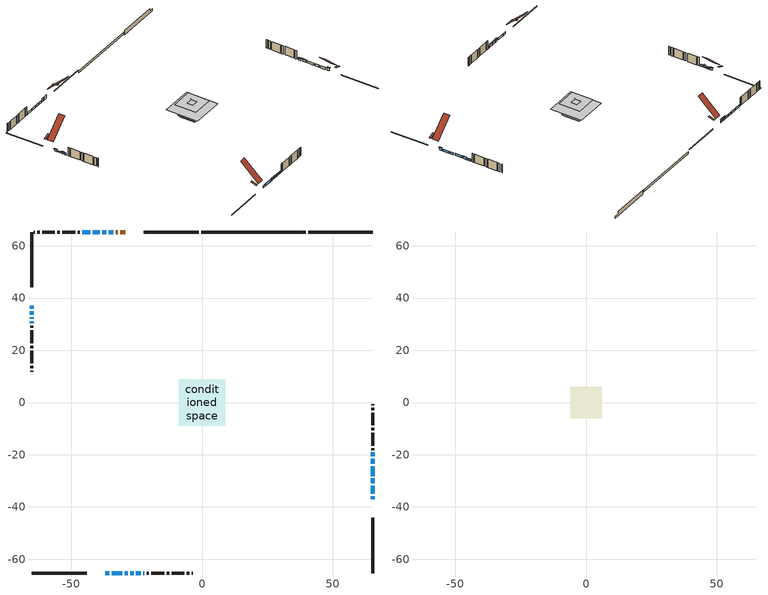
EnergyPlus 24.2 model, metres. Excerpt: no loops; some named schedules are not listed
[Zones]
conditioned space
 floor outside (Floor1 construction): -0.85,-0.85 -0.85,0.85 0.85,0.85 0.85,-0.85 z0.82
 floor adiabatic (Floor4 construction): -5.08,-5.08 -5.08,5.08 5.08,5.08 5.08,-5.08 z0.82
 floor adiabatic (AdiabaticFloorConstruction): -8.97,-8.97 -8.97,8.97 8.97,8.97 8.97,-8.97 z3.26
 floor foundation (Slab1 construction): -4.38,-4.38 -4.38,4.38 4.38,4.38 4.38,-4.38 z-1.62
 floor foundation (Slab2 construction): -5.08,-5.08 -5.08,5.08 5.08,5.08 5.08,-5.08 z-0.83
 wall outside (RimJoist1 construction): -1.2,65.28 -22.33,65.28 / -65.28,-65.28 -44.15,-65.28 / -65.28,65.28 -65.28,44.15 / 65.28,-65.28 65.28,-44.15 z0.82:1.12
 wall outside (AdiabaticWallConstruction 1): -29.45,65.28 -31.27,65.28 / -32.2,65.28 -33.01,65.28 z0.82:2.85
 wall outside (AdiabaticWallConstruction): 65.28,-37.03 65.28,-35.81 z0.82:2.34; -37.03,-65.28 -35.5,-65.28 / -34.58,-65.28 -30.51,-65.28 / -65.28,37.03 -65.28,35.81 / 65.28,-34.88 65.28,-31.83 / 65.28,-30.9 65.28,-29.07 / -33.94,65.28 -35.77,65.28 / -29.58,-65.28 -28.36,-65.28 / -27.43,-65.28 -26.21,-65.28 / -25.29,-65.28 -23.45,-65.28 / -65.28,32.73 -65.28,32.12 / -22.53,-65.28 -22.07,-65.28 / -65.28,31.2 -65.28,30.28 / 65.28,-28.15 65.28,-24.34 / 65.28,-23.41 65.28,-21.58 / -36.7,65.28 -38.22,65.28 / -39.15,65.28 -41.9,65.28 / -42.82,65.28 -45.87,65.28 z0.82:2.04; -65.28,34.88 -65.28,33.66 z0.82:1.43; 65.28,-20.65 65.28,-19.12 z0.82:1.74
 wall outside (Wall1 construction): -46.8,65.28 -47.55,65.28 / -21.14,-65.28 -20.39,-65.28 / -65.28,29.35 -65.28,28.6 / 65.28,-18.2 65.28,-17.45 z0.82:5.7
 wall outside (Wall2 construction): -48.48,65.28 -53.5,65.28 / -19.46,-65.28 -14.45,-65.28 / -65.28,27.67 -65.28,22.66 / 65.28,-16.52 65.28,-11.5 z0.82:5.7
 wall outside (Wall3 construction): -54.43,65.28 -55.36,65.28 / -13.52,-65.28 -12.59,-65.28 / -65.28,21.73 -65.28,20.8 / 65.28,-10.57 65.28,-9.64 z0.82:5.7
 wall outside (Wall4 construction): -56.29,65.28 -61.16,65.28 / -11.66,-65.28 -6.79,-65.28 / -65.28,19.87 -65.28,15 / 65.28,-8.71 65.28,-3.84 z0.82:5.7
 wall outside (Wall5 construction): -62.09,65.28 -63.02,65.28 / -5.86,-65.28 -4.93,-65.28 / -65.28,14.07 -65.28,13.14 / 65.28,-2.91 65.28,-1.98 z0.82:5.7
 wall outside (Wall6 construction): -63.95,65.28 -64.35,65.28 / -4,-65.28 -3.59,-65.28 / -65.28,12.21 -65.28,11.8 / 65.28,-1.05 65.28,-0.65 z0.82:5.7
 wall foundation (FoundationWall1 construction): 40.59,65.28,-1.62 40.59,65.28,0.82 62.81,65.28,0.82 62.81,65.28,-0.52 65.28,65.28,-0.52 65.28,65.28,-1.62
 wall foundation (FoundationWall2 construction): 39.66,65.28 -0.27,65.28 z-0.83:0.36
 window (WindowConstruction): 65.28,-37.03 65.28,-35.81 z0.82:2.34
 window (WindowConstruction 7): -37.03,-65.28 -35.51,-65.28 z0.82:2.04
 window (WindowConstruction 8): -34.58,-65.28 -30.51,-65.28 z0.82:2.04
 window (WindowConstruction 9): -65.28,37.03 -65.28,35.81 z0.82:2.04
 window (WindowConstruction 10): 65.28,-34.88 65.28,-31.83 z0.82:2.04
 window (WindowConstruction 11): 65.28,-30.9 65.28,-29.08 z0.82:2.04
 window (WindowConstruction 12): -33.94,65.28 -35.77,65.28 z0.82:2.04
 window (WindowConstruction 13): -29.58,-65.28 -28.36,-65.28 z0.82:2.04
 window (WindowConstruction 14): -27.43,-65.28 -26.21,-65.28 z0.82:2.04
 window (WindowConstruction 15): -25.28,-65.28 -23.46,-65.28 z0.82:2.04
 window (WindowConstruction 16): -65.28,34.88 -65.28,33.66 z0.82:1.43
 window (WindowConstruction 17): -65.28,32.73 -65.28,32.12 z0.82:2.04
 window (WindowConstruction 18): -22.53,-65.28 -22.07,-65.28 z0.82:2.04
 window (WindowConstruction 19): -65.28,31.19 -65.28,30.28 z0.82:2.04
 window (WindowConstruction 1): 65.28,-28.15 65.28,-24.34 z0.82:2.04
 window (WindowConstruction 2): 65.28,-23.41 65.28,-21.58 z0.82:2.04
 window (WindowConstruction 3): 65.28,-20.65 65.28,-19.13 z0.82:1.73
 window (WindowConstruction 4): -36.7,65.28 -38.22,65.28 z0.82:2.04
 window (WindowConstruction 5): -39.15,65.28 -41.89,65.28 z0.82:2.04
 window (WindowConstruction 6): -42.82,65.28 -45.87,65.28 z0.82:2.04
 door (Door): -29.45,65.28 -31.27,65.28 z0.82:2.85
 door (Door 1): -32.2,65.28 -33.01,65.28 z0.82:2.85
 ceiling adiabatic (AdiabaticFloorConstruction): 8.97,-8.97 8.97,8.97 -8.97,8.97 -8.97,-8.97 z3.26
 roof outside (Roof2 construction): -2.27,2.27 -2.27,-2.27 2.27,-2.27 2.27,2.27 z5.7
attic - vented
 floor to conditioned space (Floor2 construction Reversed): -1.65,-1.65 -1.65,1.65 1.65,1.65 1.65,-1.65 z5.7
 floor to conditioned space (Floor3 construction Reversed): -5.99,-5.99 -5.99,5.99 5.99,5.99 5.99,-5.99 z5.7
 roof outside (Roof1 construction): -24.1,65.28,5.7 -24.1,62.07,6.77 -23.26,62.07,6.77 -23.26,65.28,5.7; -42.37,-65.28,5.7 -42.37,-62.07,6.77 -43.22,-62.07,6.77 -43.22,-65.28,5.7; -65.28,42.37,5.7 -62.07,42.37,6.77 -62.07,43.22,6.77 -65.28,43.22,5.7; 65.28,-42.37,5.7 62.07,-42.37,6.77 62.07,-43.22,6.77 65.28,-43.22,5.7
 roof outside (Roof3 construction): -28.52,65.28,5.7 -28.52,55,15.12 -25.03,55,15.12 -25.03,65.28,5.7; -37.96,-65.28,5.7 -37.96,-55,15.12 -41.44,-55,15.12 -41.44,-65.28,5.7; -65.28,37.96,5.7 -55,37.96,15.12 -55,41.44,15.12 -65.28,41.44,5.7; 65.28,-37.96,5.7 55,-37.96,15.12 55,-41.44,15.12 65.28,-41.44,5.7
shading: 65.28,-35.61 65.28,-37.23 65.81,-37.23 65.81,-35.61 z2.55; -65.28,35.61 -65.28,37.23 -65.81,37.23 -65.81,35.61 z2.24; -28.16,-65.28 -29.78,-65.28 -29.78,-65.81 -28.16,-65.81 z2.24; -26.01,-65.28 -27.63,-65.28 -27.63,-65.81 -26.01,-65.81 z2.24; -23.25,-65.28 -25.49,-65.28 -25.49,-65.81 -23.25,-65.81 z2.24; -65.28,33.46 -65.28,35.08 -65.81,35.08 -65.81,33.46 z1.63; -65.28,31.92 -65.28,32.93 -65.81,32.93 -65.81,31.92 z2.24; 65.28,-21.38 65.28,-23.61 65.51,-23.61 65.51,-21.38 z2.24; 65.28,-18.92 65.28,-20.85 65.81,-20.85 65.81,-18.92 z1.94
[Building]
Building 1: Terrain=Suburbs
[Site:Location]
Vancouver Intl AP_BC: Latitude {deg}=49.19; Longitude {deg}=-123.18; Time Zone {hr}=-8; Elevation {m}=4; Keep Site Location Information=Yes
[Site:GroundTemperature:Shallow]
8.06451, 6.96315, 6.87495, 7.3976, 9.49575, 11.5841, 13.3946, 14.5416, 14.639, 13.7062, 11.9418, 9.91751
[Site:WaterMainsTemperature]
Calculation Method=Schedule; Temperature Schedule=mains temperature schedule
[Material] Roughness=Rough; Thermal Absorptance=0.9
Name | Thickness {m} | Conductivity {W/m-K} | Density {kg/m3} | Specific Heat {J/kg-K} | Solar Absorptance | Visible Absorptance
asphalt or fiberglass shingles | 0.00635 | 0.162714 | 1121.4 | 1465.45 | 0.4 | 0.4
ceiling stud and cavity | 0.1397 | 0.0801386 | 65.682 | 1177.47 | 0.7 | 0.7
ceiling stud and cavity 1 | 0.1397 | 0.0797359 | 65.682 | 1177.47 | 0.7 | 0.7
concrete 4.0 in. | 0.1016 | 1.803125 | 2242.8 | 837.4 | 0.7 | 0.7
concrete 8.0 in. | 0.2032 | 1.803125 | 2242.8 | 837.4 | 0.7 | 0.7
door material | 0.04445 | 0.188738 | 512.64 | 1214.23 | 0.7 | 0.7
exterior vertical ins | 0.04793 | 0.029427 | 32.04 | 1214.23 | 0.7 | 0.7
floor covering | 0.0127 | 0.0433444 | 54.468 | 1339.84 | 0.6 | 0.6
floor covering 1 | 0.0127 | 9.015625 | 54.468 | 1339.84 | 0.6 | 0.6
floor rigid ins; roof rigid ins | 0.103632 | 0.029427 | 32.04 | 1214.23 | 0.7 | 0.7
floor rigid ins 1; wall rigid ins 1 | 0.512978 | 0.029427 | 32.04 | 1214.23 | 0.7 | 0.7
floor stud and cavity | 0.1397 | 0.176228 | 92.3553 | 1139.71 | 0.7 | 0.7
floor stud and cavity 1 | 0.0889 | 0.621767 | 50.32683 | 1063.81 | 0.7 | 0.7
floor stud and cavity 2 | 0.1397 | 1.75129 | 37.0049 | 1207.88 | 0.7 | 0.7
furniture material conditioned space 1 | 0.1524 | 0.115458 | 640.8 | 1214.23 | 0.6 | 0.6
gypsum board | 0.0127 | 0.160291 | 801 | 837.4 | 0.6 | 0.6
gypsum board 1 | 0.0127 | 0.160291 | 801 | 837.4 | 0.7 | 0.7
osb sheathing 0.5 in. | 0.0127 | 0.115458 | 512.64 | 1214.23 | 0.7 | 0.7
osb sheathing 0.75 in. | 0.01905 | 0.115458 | 512.64 | 1214.23 | 0.7 | 0.7
osb sheathing 2.0 in. | 0.0508 | 0.115458 | 512.64 | 1214.23 | 0.7 | 0.7
rim joist stud and cavity | 0.0508 | 0.03064 | 125.044 | 1163.47 | 0.6 | 0.6
roof stud and cavity | 0.2032 | 1.12107 | 78.34581 | 1123.46 | 0.7 | 0.7
wall rigid ins | 0.051816 | 0.029427 | 32.04 | 1214.23 | 0.7 | 0.7
wall stud and cavity | 0.1397 | 0.486764 | 139.0536 | 1170.24 | 0.7 | 0.7
wall stud and cavity 1 | 0.1397 | 0.299398 | 139.0536 | 1170.24 | 0.7 | 0.7
wall stud and cavity 2 | 0.1397 | 0.183232 | 139.0536 | 1170.24 | 0.7 | 0.7
wall stud and cavity 3 | 0.1397 | 0.226039 | 139.0536 | 1170.24 | 0.7 | 0.7
wall stud and cavity 4 | 0.1397 | 0.232668 | 139.0536 | 1170.24 | 0.7 | 0.7
wall stud and cavity 5 | 0.1397 | 0.150531 | 139.0536 | 1170.24 | 0.7 | 0.7
wall stud and cavity 6 | 0.0889 | 0.380278 | 52.3479 | 1209.89 | 0.7 | 0.7
wall stud and cavity 7 | 0.0889 | 0.391764 | 83.0341 | 1211.67 | 0.7 | 0.7
wood siding | 0.0254 | 0.102417 | 544.68 | 1172.36 | 0.4 | 0.4
wood siding 1; wood siding 2; wood siding 3 | 0.0254 | 0.102417 | 544.68 | 1172.36 | 0.7 | 0.7
[WindowMaterial:SimpleGlazingSystem]
Name | U-Factor {W/m2-K} | Solar Heat Gain Coefficient
WindowMaterial | 6.680167 | 0.76
WindowMaterial 1 | 3.296079 | 0.7
WindowMaterial 10 | 3.308 | 0.62
WindowMaterial 11 | 3.30687 | 0.61
WindowMaterial 2 | 3.298918 | 0.68
WindowMaterial 3 | 3.30232 | 0.66
WindowMaterial 4 | 3.30005 | 0.68
WindowMaterial 5 | 3.30232 | 0.67
WindowMaterial 6 | 3.308 | 0.63
WindowMaterial 7 | 3.29381 | 0.71
WindowMaterial 8 | 3.30119 | 0.67
WindowMaterial 9 | 3.29835 | 0.69
[Construction]
AdiabaticFloorConstruction: floor stud and cavity 2, floor rigid ins 1, osb sheathing 0.75 in., floor covering
AdiabaticWallConstruction: wood siding 2, wall rigid ins 1, wall stud and cavity 6, gypsum board
AdiabaticWallConstruction 1: wood siding 3, wall rigid ins 1, wall stud and cavity 6, gypsum board
Door; Door 1: door material
Floor1 construction: floor stud and cavity, floor rigid ins, osb sheathing 0.75 in., floor covering
Floor2 construction Reversed: gypsum board, ceiling stud and cavity
Floor3 construction Reversed: gypsum board, ceiling stud and cavity 1
Floor4 construction: floor stud and cavity 1, floor covering 1
FoundationWall1 construction: concrete 8.0 in.
FoundationWall2 construction: concrete 8.0 in., gypsum board 1
furniture construction conditioned space 1: furniture material conditioned space 1
PartitionWallConstruction: gypsum board, wall stud and cavity 7, gypsum board
RimJoist1 construction: wood siding 1, osb sheathing 2.0 in., rim joist stud and cavity
Roof1 construction; Roof3 construction: asphalt or fiberglass shingles
Roof2 construction: asphalt or fiberglass shingles, roof rigid ins, osb sheathing 0.75 in., roof stud and cavity, gypsum board
Slab1 construction; Slab2 construction: concrete 4.0 in.
Wall1 construction: wood siding, wall rigid ins, osb sheathing 0.5 in., wall stud and cavity, gypsum board
Wall2 construction: wood siding, wall rigid ins, osb sheathing 0.5 in., wall stud and cavity 1, gypsum board
Wall3 construction: wood siding, wall rigid ins, osb sheathing 0.5 in., wall stud and cavity 2, gypsum board
Wall4 construction: wood siding, wall rigid ins, osb sheathing 0.5 in., wall stud and cavity 3, gypsum board
Wall5 construction: wood siding, wall rigid ins, osb sheathing 0.5 in., wall stud and cavity 4, gypsum board
Wall6 construction: wood siding, osb sheathing 0.5 in., wall stud and cavity 5, gypsum board
WindowConstruction: WindowMaterial
WindowConstruction 1; WindowConstruction 6: WindowMaterial 1
WindowConstruction 10: WindowMaterial 9
WindowConstruction 11; WindowConstruction 12; WindowConstruction 15; WindowConstruction 2: WindowMaterial 2
WindowConstruction 13; WindowConstruction 16; WindowConstruction 17: WindowMaterial 10
WindowConstruction 14; WindowConstruction 9: WindowMaterial 8
WindowConstruction 18; WindowConstruction 19: WindowMaterial 11
WindowConstruction 3: WindowMaterial 3
WindowConstruction 4: WindowMaterial 4
WindowConstruction 5: WindowMaterial 5
WindowConstruction 7: WindowMaterial 6
WindowConstruction 8: WindowMaterial 7
[Zone] Multiplier=1; Part of Total Floor Area=Yes
Name | Volume {m3}
attic - vented | 169.174
conditioned space | 1192.3
[Space]
Name | Zone | Volume {m3}
attic - vented 1 | attic - vented | 169.174
conditioned space 1 | conditioned space | 1192.3
[ZoneInfiltration:EffectiveLeakageArea]
infil attic - vented 1: Zone or Space=attic - vented 1; Schedule=Always On Discrete; Effective Air Leakage Area {cm2}=6381.52; Stack Coefficient=0.000655259; Wind Coefficient=1.72952e-05
[ZoneMixing]
whole house fan mix: Zone or Space=attic - vented; Schedule=Always On Continuous; Design Flow Rate Calculation Method=Flow/Zone; Design Flow Rate {m3/s}=0; Source Zone or Space=conditioned space
[SurfaceProperty:ExposedFoundationPerimeter] Exposed Perimeter Calculation Method=TotalExposedPerimeter
Name | Total Exposed Perimeter {m}
Slab1 | 24.689
Slab2 | 39.929
[InternalMass] Zone or ZoneList=conditioned space; Space or SpaceList=conditioned space 1
Name | Construction | Surface Area {m2}
furniture mass conditioned space 1 | furniture construction conditioned space 1 | 242.988
partition wall mass | PartitionWallConstruction | 504.25
[Lights]
interior lighting: Zone or ZoneList or Space or SpaceList=conditioned space 1; Schedule=interior lighting schedule; Design Level Calculation Method=LightingLevel; Lighting Level {W}=343.2; Return Air Fraction=0; Fraction Radiant=0.6; Fraction Visible=0.2; Fraction Replaceable=1
[People]
occupants: Zone or ZoneList or Space or SpaceList=conditioned space 1; Number of People Schedule=occupants schedule; Number of People Calculation Method=People; Number of People=3; Fraction Radiant=0.314171; Sensible Heat Fraction=0.56303; Activity Level Schedule=occupants activity schedule; Carbon Dioxide Generation Rate {m3/s-W}=0; Enable ASHRAE 55 Comfort Warnings=No; Mean Radiant Temperature Calculation Type=EnclosureAveraged
[ElectricEquipment] Zone or ZoneList or Space or SpaceList=conditioned space 1; Design Level Calculation Method=EquipmentLevel
Name | Schedule | Design Level {W} | Fraction Latent | Fraction Radiant | Fraction Lost
clothes dryer | clothes dryer schedule | 140.772 | 0.015 | 0.081 | 0.85
clothes washer | clothes washer schedule | 32.1985 | 0.03 | 0.162 | 0.7
cooking range | cooking range schedule | 215.147 | 0.08 | 0.432 | 0.2
dishwasher | dishwasher schedule | 66.8632 | 0.3 | 0.18 | 0.4
fridge | fridge schedule | 72.9452 | 0 | 0.6 | 0
mech vent bath fan 0 | mech vent bath fan 0 schedule | 50.2 | 0 | 0 | 1
mech vent bath fan 1 | mech vent bath fan 1 schedule | 50.2 | 0 | 0 | 1
mech vent house fan | mech vent house fan schedule | 0 | 0 | 0 | 1
mech vent house fan cfis | mech vent house fan cfis schedule | 0 | 0 | 0 | 0
mech vent range fan 0 | mech vent range fan 0 schedule | 57 | 0 | 0 | 1
misc plug loads | misc plug loads schedule | 494.7 | 0.045 | 0.513 | 0.1
whole house fan | Always On Discrete | 0 | 0 | 0 | 1
[OtherEquipment] Zone or ZoneList or Space or SpaceList=conditioned space 1; Design Level Calculation Method=EquipmentLevel
Name | Fuel Type | Schedule | Design Level {W} | Fraction Latent | Fraction Radiant | Fraction Lost
clothes dryer 1 | Electricity | clothes dryer schedule | 0 | 0.015 | 0.081 | 0.85
cooking range 1 | Electricity | cooking range schedule | 0 | 0.08 | 0.432 | 0.2
general water use latent | None | general water use schedule | 62.594 | 1 | 0 | 0
general water use sensible | None | general water use schedule | -61.6891 | 0 | 0.6 | 0
mech vent house fan latent load | None | Always On Discrete | 0 | 1 | 0 | 0
mech vent house fan sensible load | None | Always On Discrete | 0 | 0 | 0 | 0
water heater energy adjustment1 | NaturalGas | Always On Discrete | 0.01 | 0 | 0 | 1
[ZoneInfiltration:DesignFlowRate] Zone or ZoneList or Space or SpaceList=conditioned space 1; Schedule=Always On Discrete; Design Flow Rate Calculation Method=Flow/Zone; Design Flow Rate {m3/s}=0
infil flow; natural vent flow; whole house fan flow
[Foundation:Kiva] Initial Indoor Air Temperature {C}=18; Wall Depth Below Slab {m}=0.2032
Name | Wall Height Above Grade {m} | Custom Block Material Name 1 | Custom Block Depth 1 {m} | Custom Block X Position 1 {m} | Custom Block Z Position 1 {m}
Foundation Kiva 1 | 0.819973
Foundation Kiva 2 | 0.359999 | exterior vertical ins | 1.19 | 0.2159 | 0
[Foundation:Kiva:Settings]
Soil Conductivity {W/m-K}=0.849921; Soil Density {kg/m3}=1842.3; Soil Specific Heat {J/kg-K}=418.7; Ground Solar Absorptivity=0.9; Ground Thermal Absorptivity=0.9; Ground Surface Roughness {m}=0.03; Far-Field Width {m}=40; Deep-Ground Boundary Condition=ZeroFlux; Deep-Ground Depth {m}=40; Minimum Cell Dimension {m}=0.2; Maximum Cell Growth Coefficient=3; Simulation Timestep=Timestep
[Exterior:Lights]
exterior lighting: Schedule=exterior lighting schedule; Design Level {W}=75.6
[Schedule:Constant]
Name | Hourly Value
Always On Continuous; mech vent house fan schedule; mech vent house fan cfis schedule; Always On Discrete | 1
occupants activity schedule | 117.228
fridge schedule | 0
[Schedule:Week:Daily]
interior lighting schedule Week Rule - Jan1-Jan27: interior lighting schedule day, interior lighting schedule day, interior lighting schedule day, interior lighting schedule day, interior lighting schedule day, interior lighting schedule day, interior lighting schedule day, interior lighting schedule default day, interior lighting schedule default day, interior lighting schedule default day, interior lighting schedule default day, interior lighting schedule default day
interior lighting schedule Week Rule - Jan28-Feb3: interior lighting schedule day, interior lighting schedule day, interior lighting schedule day, interior lighting schedule day, interior lighting schedule day 1, interior lighting schedule day 1, interior lighting schedule day 1, interior lighting schedule default day, interior lighting schedule default day, interior lighting schedule default day, interior lighting schedule default day, interior lighting schedule default day
interior lighting schedule Week Rule - Feb4-Feb24: interior lighting schedule day 1, interior lighting schedule day 1, interior lighting schedule day 1, interior lighting schedule day 1, interior lighting schedule day 1, interior lighting schedule day 1, interior lighting schedule day 1, interior lighting schedule default day, interior lighting schedule default day, interior lighting schedule default day, interior lighting schedule default day, interior lighting schedule default day
interior lighting schedule Week Rule - Feb25-Mar3: interior lighting schedule day 1, interior lighting schedule day 1, interior lighting schedule day 1, interior lighting schedule day 1, interior lighting schedule day 2, interior lighting schedule day 2, interior lighting schedule day 2, interior lighting schedule default day, interior lighting schedule default day, interior lighting schedule default day, interior lighting schedule default day, interior lighting schedule default day
interior lighting schedule Week Rule - Mar4-Mar31: interior lighting schedule day 2, interior lighting schedule day 2, interior lighting schedule day 2, interior lighting schedule day 2, interior lighting schedule day 2, interior lighting schedule day 2, interior lighting schedule day 2, interior lighting schedule default day, interior lighting schedule default day, interior lighting schedule default day, interior lighting schedule default day, interior lighting schedule default day
interior lighting schedule Week Rule - Apr1-Apr28: interior lighting schedule day 3, interior lighting schedule day 3, interior lighting schedule day 3, interior lighting schedule day 3, interior lighting schedule day 3, interior lighting schedule day 3, interior lighting schedule day 3, interior lighting schedule default day, interior lighting schedule default day, interior lighting schedule default day, interior lighting schedule default day, interior lighting schedule default day
interior lighting schedule Week Rule - Apr29-May5: interior lighting schedule day 3, interior lighting schedule day 3, interior lighting schedule day 4, interior lighting schedule day 4, interior lighting schedule day 4, interior lighting schedule day 4, interior lighting schedule day 4, interior lighting schedule default day, interior lighting schedule default day, interior lighting schedule default day, interior lighting schedule default day, interior lighting schedule default day
interior lighting schedule Week Rule - May6-May26: interior lighting schedule day 4, interior lighting schedule day 4, interior lighting schedule day 4, interior lighting schedule day 4, interior lighting schedule day 4, interior lighting schedule day 4, interior lighting schedule day 4, interior lighting schedule default day, interior lighting schedule default day, interior lighting schedule default day, interior lighting schedule default day, interior lighting schedule default day
interior lighting schedule Week Rule - May27-Jun2: interior lighting schedule day 4, interior lighting schedule day 4, interior lighting schedule day 4, interior lighting schedule day 4, interior lighting schedule day 4, interior lighting schedule day 5, interior lighting schedule day 5, interior lighting schedule default day, interior lighting schedule default day, interior lighting schedule default day, interior lighting schedule default day, interior lighting schedule default day
interior lighting schedule Week Rule - Jun3-Jun30: interior lighting schedule day 5, interior lighting schedule day 5, interior lighting schedule day 5, interior lighting schedule day 5, interior lighting schedule day 5, interior lighting schedule day 5, interior lighting schedule day 5, interior lighting schedule default day, interior lighting schedule default day, interior lighting schedule default day, interior lighting schedule default day, interior lighting schedule default day
interior lighting schedule Week Rule - Jul1-Jul28: interior lighting schedule day 6, interior lighting schedule day 6, interior lighting schedule day 6, interior lighting schedule day 6, interior lighting schedule day 6, interior lighting schedule day 6, interior lighting schedule day 6, interior lighting schedule default day, interior lighting schedule default day, interior lighting schedule default day, interior lighting schedule default day, interior lighting schedule default day
interior lighting schedule Week Rule - Jul29-Aug4: interior lighting schedule day 6, interior lighting schedule day 6, interior lighting schedule day 6, interior lighting schedule day 7, interior lighting schedule day 7, interior lighting schedule day 7, interior lighting schedule day 7, interior lighting schedule default day, interior lighting schedule default day, interior lighting schedule default day, interior lighting schedule default day, interior lighting schedule default day
interior lighting schedule Week Rule - Aug5-Aug25: interior lighting schedule day 7, interior lighting schedule day 7, interior lighting schedule day 7, interior lighting schedule day 7, interior lighting schedule day 7, interior lighting schedule day 7, interior lighting schedule day 7, interior lighting schedule default day, interior lighting schedule default day, interior lighting schedule default day, interior lighting schedule default day, interior lighting schedule default day
interior lighting schedule Week Rule - Aug26-Sep1: interior lighting schedule day 7, interior lighting schedule day 7, interior lighting schedule day 7, interior lighting schedule day 7, interior lighting schedule day 7, interior lighting schedule day 7, interior lighting schedule day 8, interior lighting schedule default day, interior lighting schedule default day, interior lighting schedule default day, interior lighting schedule default day, interior lighting schedule default day
interior lighting schedule Week Rule - Sep2-Sep29: interior lighting schedule day 8, interior lighting schedule day 8, interior lighting schedule day 8, interior lighting schedule day 8, interior lighting schedule day 8, interior lighting schedule day 8, interior lighting schedule day 8, interior lighting schedule default day, interior lighting schedule default day, interior lighting schedule default day, interior lighting schedule default day, interior lighting schedule default day
interior lighting schedule Week Rule - Sep30-Oct6: interior lighting schedule day 8, interior lighting schedule day 9, interior lighting schedule day 9, interior lighting schedule day 9, interior lighting schedule day 9, interior lighting schedule day 9, interior lighting schedule day 9, interior lighting schedule default day, interior lighting schedule default day, interior lighting schedule default day, interior lighting schedule default day, interior lighting schedule default day
interior lighting schedule Week Rule - Oct7-Oct27: interior lighting schedule day 9, interior lighting schedule day 9, interior lighting schedule day 9, interior lighting schedule day 9, interior lighting schedule day 9, interior lighting schedule day 9, interior lighting schedule day 9, interior lighting schedule default day, interior lighting schedule default day, interior lighting schedule default day, interior lighting schedule default day, interior lighting schedule default day
interior lighting schedule Week Rule - Oct28-Nov3: interior lighting schedule day 9, interior lighting schedule day 9, interior lighting schedule day 9, interior lighting schedule day 9, interior lighting schedule day 10, interior lighting schedule day 10, interior lighting schedule day 10, interior lighting schedule default day, interior lighting schedule default day, interior lighting schedule default day, interior lighting schedule default day, interior lighting schedule default day
interior lighting schedule Week Rule - Nov4-Nov24: interior lighting schedule day 10, interior lighting schedule day 10, interior lighting schedule day 10, interior lighting schedule day 10, interior lighting schedule day 10, interior lighting schedule day 10, interior lighting schedule day 10, interior lighting schedule default day, interior lighting schedule default day, interior lighting schedule default day, interior lighting schedule default day, interior lighting schedule default day
interior lighting schedule Week Rule - Nov25-Dec1: interior lighting schedule day 10, interior lighting schedule day 10, interior lighting schedule day 10, interior lighting schedule day 10, interior lighting schedule day 10, interior lighting schedule day 10, interior lighting schedule day 11, interior lighting schedule default day, interior lighting schedule default day, interior lighting schedule default day, interior lighting schedule default day, interior lighting schedule default day
interior lighting schedule Week Rule - Dec2-Dec31: interior lighting schedule day 11, interior lighting schedule day 11, interior lighting schedule day 11, interior lighting schedule day 11, interior lighting schedule day 11, interior lighting schedule day 11, interior lighting schedule day 11, interior lighting schedule default day, interior lighting schedule default day, interior lighting schedule default day, interior lighting schedule default day, interior lighting schedule default day
occupants schedule Week Rule - Jan1-Dec31: occupants schedule day, occupants schedule day, occupants schedule day, occupants schedule day, occupants schedule day, occupants schedule day, occupants schedule day, occupants schedule default day, occupants schedule default day, occupants schedule default day, occupants schedule default day, occupants schedule default day
clothes dryer schedule Week Rule - Jan1-Dec31: clothes dryer schedule day, clothes dryer schedule day, clothes dryer schedule day, clothes dryer schedule day, clothes dryer schedule day, clothes dryer schedule day, clothes dryer schedule day, clothes dryer schedule default day, clothes dryer schedule default day, clothes dryer schedule default day, clothes dryer schedule default day, clothes dryer schedule default day
clothes washer schedule Week Rule - Jan1-Dec31: clothes washer schedule day, clothes washer schedule day, clothes washer schedule day, clothes washer schedule day, clothes washer schedule day, clothes washer schedule day, clothes washer schedule day, clothes washer schedule default day, clothes washer schedule default day, clothes washer schedule default day, clothes washer schedule default day, clothes washer schedule default day
cooking range schedule Week Rule - Jan1-Dec31: cooking range schedule day, cooking range schedule day, cooking range schedule day, cooking range schedule day, cooking range schedule day, cooking range schedule day, cooking range schedule day, cooking range schedule default day, cooking range schedule default day, cooking range schedule default day, cooking range schedule default day, cooking range schedule default day
dishwasher schedule Week Rule - Jan1-Dec31: dishwasher schedule day, dishwasher schedule day, dishwasher schedule day, dishwasher schedule day, dishwasher schedule day, dishwasher schedule day, dishwasher schedule day, dishwasher schedule default day, dishwasher schedule default day, dishwasher schedule default day, dishwasher schedule default day, dishwasher schedule default day
mech vent bath fan 0 schedule Week Rule - Jan1-Dec31: mech vent bath fan 0 schedule day, mech vent bath fan 0 schedule day, mech vent bath fan 0 schedule day, mech vent bath fan 0 schedule day, mech vent bath fan 0 schedule day, mech vent bath fan 0 schedule day, mech vent bath fan 0 schedule day, mech vent bath fan 0 schedule default day, mech vent bath fan 0 schedule default day, mech vent bath fan 0 schedule default day, mech vent bath fan 0 schedule default day, mech vent bath fan 0 schedule default day
mech vent bath fan 1 schedule Week Rule - Jan1-Dec31: mech vent bath fan 1 schedule day, mech vent bath fan 1 schedule day, mech vent bath fan 1 schedule day, mech vent bath fan 1 schedule day, mech vent bath fan 1 schedule day, mech vent bath fan 1 schedule day, mech vent bath fan 1 schedule day, mech vent bath fan 1 schedule default day, mech vent bath fan 1 schedule default day, mech vent bath fan 1 schedule default day, mech vent bath fan 1 schedule default day, mech vent bath fan 1 schedule default day
mech vent range fan 0 schedule Week Rule - Jan1-Dec31: mech vent range fan 0 schedule day, mech vent range fan 0 schedule day, mech vent range fan 0 schedule day, mech vent range fan 0 schedule day, mech vent range fan 0 schedule day, mech vent range fan 0 schedule day, mech vent range fan 0 schedule day, mech vent range fan 0 schedule default day, mech vent range fan 0 schedule default day, mech vent range fan 0 schedule default day, mech vent range fan 0 schedule default day, mech vent range fan 0 schedule default day
misc plug loads schedule Week Rule - Jan1-Dec31: misc plug loads schedule day, misc plug loads schedule day, misc plug loads schedule day, misc plug loads schedule day, misc plug loads schedule day, misc plug loads schedule day, misc plug loads schedule day, misc plug loads schedule default day, misc plug loads schedule default day, misc plug loads schedule default day, misc plug loads schedule default day, misc plug loads schedule default day
general water use schedule Week Rule - Jan1-Dec31: general water use schedule day, general water use schedule day, general water use schedule day, general water use schedule day, general water use schedule day, general water use schedule day, general water use schedule day, general water use schedule default day, general water use schedule default day, general water use schedule default day, general water use schedule default day, general water use schedule default day
exterior lighting schedule Week Rule - Jan1-Jan27: exterior lighting schedule day, exterior lighting schedule day, exterior lighting schedule day, exterior lighting schedule day, exterior lighting schedule day, exterior lighting schedule day, exterior lighting schedule day, exterior lighting schedule default day, exterior lighting schedule default day, exterior lighting schedule default day, exterior lighting schedule default day, exterior lighting schedule default day
exterior lighting schedule Week Rule - Jan28-Feb3: exterior lighting schedule day, exterior lighting schedule day, exterior lighting schedule day, exterior lighting schedule day, exterior lighting schedule day 1, exterior lighting schedule day 1, exterior lighting schedule day 1, exterior lighting schedule default day, exterior lighting schedule default day, exterior lighting schedule default day, exterior lighting schedule default day, exterior lighting schedule default day
exterior lighting schedule Week Rule - Feb4-Feb24: exterior lighting schedule day 1, exterior lighting schedule day 1, exterior lighting schedule day 1, exterior lighting schedule day 1, exterior lighting schedule day 1, exterior lighting schedule day 1, exterior lighting schedule day 1, exterior lighting schedule default day, exterior lighting schedule default day, exterior lighting schedule default day, exterior lighting schedule default day, exterior lighting schedule default day
exterior lighting schedule Week Rule - Feb25-Mar3: exterior lighting schedule day 1, exterior lighting schedule day 1, exterior lighting schedule day 1, exterior lighting schedule day 1, exterior lighting schedule day 2, exterior lighting schedule day 2, exterior lighting schedule day 2, exterior lighting schedule default day, exterior lighting schedule default day, exterior lighting schedule default day, exterior lighting schedule default day, exterior lighting schedule default day
[Schedule:Year]
interior lighting schedule: interior lighting schedule Week Rule - Jan1-Jan27, 1, 1, 1, 27, interior lighting schedule Week Rule - Jan28-Feb3, 1, 28, 2, 3, interior lighting schedule Week Rule - Feb4-Feb24, 2, 4, 2, 24, interior lighting schedule Week Rule - Feb25-Mar3, 2, 25, 3, 3, interior lighting schedule Week Rule - Mar4-Mar31, 3, 4, 3, 31, interior lighting schedule Week Rule - Apr1-Apr28, 4, 1, 4, 28, interior lighting schedule Week Rule - Apr29-May5, 4, 29, 5, 5, interior lighting schedule Week Rule - May6-May26, 5, 6, 5, 26, interior lighting schedule Week Rule - May27-Jun2, 5, 27, 6, 2, interior lighting schedule Week Rule - Jun3-Jun30, 6, 3, 6, 30, interior lighting schedule Week Rule - Jul1-Jul28, 7, 1, 7, 28, interior lighting schedule Week Rule - Jul29-Aug4, 7, 29, 8, 4, interior lighting schedule Week Rule - Aug5-Aug25, 8, 5, 8, 25, interior lighting schedule Week Rule - Aug26-Sep1, 8, 26, 9, 1, interior lighting schedule Week Rule - Sep2-Sep29, 9, 2, 9, 29, interior lighting schedule Week Rule - Sep30-Oct6, 9, 30, 10, 6, interior lighting schedule Week Rule - Oct7-Oct27, 10, 7, 10, 27, interior lighting schedule Week Rule - Oct28-Nov3, 10, 28, 11, 3, interior lighting schedule Week Rule - Nov4-Nov24, 11, 4, 11, 24, interior lighting schedule Week Rule - Nov25-Dec1, 11, 25, 12, 1, interior lighting schedule Week Rule - Dec2-Dec31, 12, 2, 12, 31
occupants schedule: occupants schedule Week Rule - Jan1-Dec31, 1, 1, 12, 31
clothes dryer schedule: clothes dryer schedule Week Rule - Jan1-Dec31, 1, 1, 12, 31
clothes washer schedule: clothes washer schedule Week Rule - Jan1-Dec31, 1, 1, 12, 31
cooking range schedule: cooking range schedule Week Rule - Jan1-Dec31, 1, 1, 12, 31
dishwasher schedule: dishwasher schedule Week Rule - Jan1-Dec31, 1, 1, 12, 31
mech vent bath fan 0 schedule: mech vent bath fan 0 schedule Week Rule - Jan1-Dec31, 1, 1, 12, 31
mech vent bath fan 1 schedule: mech vent bath fan 1 schedule Week Rule - Jan1-Dec31, 1, 1, 12, 31
mech vent range fan 0 schedule: mech vent range fan 0 schedule Week Rule - Jan1-Dec31, 1, 1, 12, 31
misc plug loads schedule: misc plug loads schedule Week Rule - Jan1-Dec31, 1, 1, 12, 31
general water use schedule: general water use schedule Week Rule - Jan1-Dec31, 1, 1, 12, 31
exterior lighting schedule: exterior lighting schedule Week Rule - Jan1-Jan27, 1, 1, 1, 27, exterior lighting schedule Week Rule - Jan28-Feb3, 1, 28, 2, 3, exterior lighting schedule Week Rule - Feb4-Feb24, 2, 4, 2, 24, exterior lighting schedule Week Rule - Feb25-Mar3, 2, 25, 3, 3, exterior lighting schedule Week Rule - Mar4-Mar31, 3, 4, 3, 31, exterior lighting schedule Week Rule - Apr1-Apr28, 4, 1, 4, 28, exterior lighting schedule Week Rule - Apr29-May5, 4, 29, 5, 5, exterior lighting schedule Week Rule - May6-May26, 5, 6, 5, 26, exterior lighting schedule Week Rule - May27-Jun2, 5, 27, 6, 2, exterior lighting schedule Week Rule - Jun3-Jun30, 6, 3, 6, 30, exterior lighting schedule Week Rule - Jul1-Jul28, 7, 1, 7, 28, exterior lighting schedule Week Rule - Jul29-Aug4, 7, 29, 8, 4, exterior lighting schedule Week Rule - Aug5-Aug25, 8, 5, 8, 25, exterior lighting schedule Week Rule - Aug26-Sep1, 8, 26, 9, 1, exterior lighting schedule Week Rule - Sep2-Sep29, 9, 2, 9, 29, exterior lighting schedule Week Rule - Sep30-Oct6, 9, 30, 10, 6, exterior lighting schedule Week Rule - Oct7-Oct27, 10, 7, 10, 27, exterior lighting schedule Week Rule - Oct28-Nov3, 10, 28, 11, 3, exterior lighting schedule Week Rule - Nov4-Nov24, 11, 4, 11, 24, exterior lighting schedule Week Rule - Nov25-Dec1, 11, 25, 12, 1, exterior lighting schedule Week Rule - Dec2-Dec31, 12, 2, 12, 31
[Schedule:Compact]
mains temperature schedule: Through: 01/01, For: AllDays, Until: 24:00, 11.375, Through: 01/02, For: AllDays, Until: 24:00, 11.3367, Through: 01/03, For: AllDays, Until: 24:00, 11.2994, Through: 01/04, For: AllDays, Until: 24:00, 11.2628, Through: 01/05, For: AllDays, Until: 24:00, 11.2267, Through: 01/06, For: AllDays, Until: 24:00, 11.1917, Through: 01/07, For: AllDays, Until: 24:00, 11.1578, Through: 01/08, For: AllDays, Until: 24:00, 11.1244, Through: 01/09, For: AllDays, Until: 24:00, 11.0917, Through: 01/10, For: AllDays, Until: 24:00, 11.06, Through: 01/11, For: AllDays, Until: 24:00, 11.0289, Through: 01/12, For: AllDays, Until: 24:00, 10.9989, Through: 01/13, For: AllDays, Until: 24:00, 10.97, Through: 01/14, For: AllDays, Until: 24:00, 10.9417, Through: 01/15, For: AllDays, Until: 24:00, 10.9139, Through: 01/16, For: AllDays, Until: 24:00, 10.8878, Through: 01/17, For: AllDays, Until: 24:00, 10.8622, Through: 01/18, For: AllDays, Until: 24:00, 10.8372, Through: 01/19, For: AllDays, Until: 24:00, 10.8133, Through: 01/20, For: AllDays, Until: 24:00, 10.7906, Through: 01/21, For: AllDays, Until: 24:00, 10.7683, Through: 01/22, For: AllDays, Until: 24:00, 10.7478, Through: 01/23, For: AllDays, Until: 24:00, 10.7272, Through: 01/24, For: AllDays, Until: 24:00, 10.7083, Through: 01/25, For: AllDays, Until: 24:00, 10.69, Through: 01/26, For: AllDays, Until: 24:00, 10.6728, Through: 01/27, For: AllDays, Until: 24:00, 10.6567, Through: 01/28, For: AllDays, Until: 24:00, 10.6411, Through: 01/29, For: AllDays, Until: 24:00, 10.6267, Through: 01/30, For: AllDays, Until: 24:00, 10.6133, Through: 01/31, For: AllDays, Until: 24:00, 10.6011, Through: 02/01, For: AllDays, Until: 24:00, 10.59, Through: 02/02, For: AllDays, Until: 24:00, 10.5794, Through: 02/03, For: AllDays, Until: 24:00, 10.57, Through: 02/04, For: AllDays, Until: 24:00, 10.5617, Through: 02/05, For: AllDays, Until: 24:00, 10.5539, Through: 02/06, For: AllDays, Until: 24:00, 10.5478, Through: 02/07, For: AllDays, Until: 24:00, 10.5422, Through: 02/08, For: AllDays, Until: 24:00, 10.5378, Through: 02/09, For: AllDays, Until: 24:00, 10.5339, Through: 02/10, For: AllDays, Until: 24:00, 10.5317, Through: 02/11, For: AllDays, Until: 24:00, 10.53, Through: 02/12, For: AllDays, Until: 24:00, 10.53, Through: 02/13, For: AllDays, Until: 24:00, 10.5306, Through: 02/14, For: AllDays, Until: 24:00, 10.5317, Through: 02/15, For: AllDays, Until: 24:00, 10.5344, Through: 02/16, For: AllDays, Until: 24:00, 10.5378, Through: 02/17, For: AllDays, Until: 24:00, 10.5428, Through: 02/18, For: AllDays, Until: 24:00, 10.5483, Through: 02/19, For: AllDays, Until: 24:00, 10.5544, Through: 02/20, For: AllDays, Until: 24:00, 10.5622, Through: 02/21, For: AllDays, Until: 24:00, 10.5706, Through: 02/22, For: AllDays, Until: 24:00, 10.5806, Through: 02/23, For: AllDays, Until: 24:00, 10.5911, Through: 02/24, For: AllDays, Until: 24:00, 10.6022, Through: 02/25, For: AllDays, Until: 24:00, 10.615, Through: 02/26, For: AllDays, Until: 24:00, 10.6283, Through: 02/27, For: AllDays, Until: 24:00, 10.6428, Through: 02/28, For: AllDays, Until: 24:00, 10.6583, Through: 03/01, For: AllDays, Until: 24:00, 10.6744, Through: 03/02, For: AllDays, Until: 24:00, 10.6917, Through: 03/03, For: AllDays, Until: 24:00, 10.71, Through: 03/04, For: AllDays, Until: 24:00, 10.7294, Through: 03/05, For: AllDays, Until: 24:00, 10.7494, Through: 03/06, For: AllDays, Until: 24:00, 10.7706, Through: 03/07, For: AllDays, Until: 24:00, 10.7928, Through: 03/08, For: AllDays, Until: 24:00, 10.8161, Through: 03/09, For: AllDays, Until: 24:00, 10.84, Through: 03/10, For: AllDays, Until: 24:00, 10.8644, Through: 03/11, For: AllDays, Until: 24:00, 10.8906, Through: 03/12, For: AllDays, Until: 24:00, 10.9167, Through: 03/13, For: AllDays, Until: 24:00, 10.9444, Through: 03/14, For: AllDays, Until: 24:00, 10.9728, Through: 03/15, For: AllDays, Until: 24:00, 11.0022, Through: 03/16, For: AllDays, Until: 24:00, 11.0322, Through: 03/17, For: AllDays, Until: 24:00, 11.0633, Through: 03/18, For: AllDays, Until: 24:00, 11.095, Through: 03/19, For: AllDays, Until: 24:00, 11.1278, Through: 03/20, For: AllDays, Until: 24:00, 11.1611, Through: 03/21, For: AllDays, Until: 24:00, 11.1956, Through: 03/22, For: AllDays, Until: 24:00, 11.2306, Through: 03/23, For: AllDays, Until: 24:00, 11.2667, Through: 03/24, For: AllDays, Until: 24:00, 11.3033, Through: 03/25, For: AllDays, Until: 24:00, 11.3406, Through: 03/26, For: AllDays, Until: 24:00, 11.3789, Through: 03/27, For: AllDays, Until: 24:00, 11.4178, Through: 03/28, For: AllDays, Until: 24:00, 11.4572, Through: 03/29, For: AllDays, Until: 24:00, 11.4978, Through: 03/30, For: AllDays, Until: 24:00, 11.5389, Through: 03/31, For: AllDays, Until: 24:00, 11.5811, Through: 04/01, For: AllDays, Until: 24:00, 11.6233, Through: 04/02, For: AllDays, Until: 24:00, 11.6667, Through: 04/03, For: AllDays, Until: 24:00, 11.7106, Through: 04/04, For: AllDays, Until: 24:00, 11.755, Through: 04/05, For: AllDays, Until: 24:00, 11.8006, Through: 04/06, For: AllDays, Until: 24:00, 11.8461, Through: 04/07, For: AllDays, Until: 24:00, 11.8928, Through: 04/08, For: AllDays, Until: 24:00, 11.9394, Through: 04/09, For: AllDays, Until: 24:00, 11.9872, Through: 04/10, For: AllDays, Until: 24:00, 12.0356, Through: 04/11, For: AllDays, Until: 24:00, 12.0844, Through: 04/12, For: AllDays, Until: 24:00, 12.1333, Through: 04/13, For: AllDays, Until: 24:00, 12.1833, Through: 04/14, For: AllDays, Until: 24:00, 12.2339, Through: 04/15, For: AllDays, Until: 24:00, 12.2844, Through: 04/16, For: AllDays, Until: 24:00, 12.3361, Through: 04/17, For: AllDays, Until: 24:00, 12.3878, Through: 04/18, For: AllDays, Until: 24:00, 12.44, Through: 04/19, For: AllDays, Until: 24:00, 12.4928, Through: 04/20, For: AllDays, Until: 24:00, 12.5456, Through: 04/21, For: AllDays, Until: 24:00, 12.5994, Through: 04/22, For: AllDays, Until: 24:00, 12.6533, Through: 04/23, For: AllDays, Until: 24:00, 12.7072, Through: 04/24, For: AllDays, Until: 24:00, 12.7622, Through: 04/25, For: AllDays, Until: 24:00, 12.8172, Through: 04/26, For: AllDays, Until: 24:00, 12.8722, Through: 04/27, For: AllDays, Until: 24:00, 12.9278, Through: 04/28, For: AllDays, Until: 24:00, 12.9839, Through: 04/29, For: AllDays, Until: 24:00, 13.04, Through: 04/30, For: AllDays, Until: 24:00, 13.0961, Through: 05/01, For: AllDays, Until: 24:00, 13.1533, Through: 05/02, For: AllDays, Until: 24:00, 13.21, Through: 05/03, For: AllDays, Until: 24:00, 13.2672, Through: 05/04, For: AllDays, Until: 24:00, 13.3244, Through: 05/05, For: AllDays, Until: 24:00, 13.3817, Through: 05/06, For: AllDays, Until: 24:00, 13.4394, Through: 05/07, For: AllDays, Until: 24:00, 13.4972, Through: 05/08, For: AllDays, Until: 24:00, 13.555, Through: 05/09, For: AllDays, Until: 24:00, 13.6133, Through: 05/10, For: AllDays, Until: 24:00, 13.6711, Through: 05/11, For: AllDays, Until: 24:00, 13.7294, Through: 05/12, For: AllDays, Until: 24:00, 13.7878, Through: 05/13, For: AllDays, Until: 24:00, 13.8461, Through: 05/14, For: AllDays, Until: 24:00, 13.9044, Through: 05/15, For: AllDays, Until: 24:00, 13.9628, Through: 05/16, For: AllDays, Until: 24:00, 14.0211, Through: 05/17, For: AllDays, Until: 24:00, 14.0789, Through: 05/18, For: AllDays, Until: 24:00, 14.1372, Through: 05/19, For: AllDays, Until: 24:00, 14.1956, Through: 05/20, For: AllDays, Until: 24:00, 14.2533, Through: 05/21, For: AllDays, Until: 24:00, 14.3117, Through: 05/22, For: AllDays, Until: 24:00, 14.3694, Through: 05/23, For: AllDays, Until: 24:00, 14.4272, Through: 05/24, For: AllDays, Until: 24:00, 14.4844, Through: 05/25, For: AllDays, Until: 24:00, 14.5422, Through: 05/26, For: AllDays, Until: 24:00, 14.5994, Through: 05/27, For: AllDays, Until: 24:00, 14.6561, Through: 05/28, For: AllDays, Until: 24:00, 14.7128, Through: 05/29, For: AllDays, Until: 24:00, 14.7694, Through: 05/30, For: AllDays, Until: 24:00, 14.8261, Through: 05/31, For: AllDays, Until: 24:00, 14.8817, Through: 06/01, For: AllDays, Until: 24:00, 14.9378, Through: 06/02, For: AllDays, Until: 24:00, 14.9933, Through: 06/03, For: AllDays, Until: 24:00, 15.0483, Through: 06/04, For: AllDays, Until: 24:00, 15.1028, Through: 06/05, For: AllDays, Until: 24:00, 15.1572, Through: 06/06, For: AllDays, Until: 24:00, 15.2117, Through: 06/07, For: AllDays, Until: 24:00, 15.265, Through: 06/08, For: AllDays, Until: 24:00, 15.3183, Through: 06/09, For: AllDays, Until: 24:00, 15.3711, Through: 06/10, For: AllDays, Until: 24:00, 15.4239, Through: 06/11, For: AllDays, Until: 24:00, 15.4756, Through: 06/12, For: AllDays, Until: 24:00, 15.5272, Through: 06/13, For: AllDays, Until: 24:00, 15.5783, Through: 06/14, For: AllDays, Until: 24:00, 15.6289, Through: 06/15, For: AllDays, Until: 24:00, 15.6789, Through: 06/16, For: AllDays, Until: 24:00, 15.7283, Through: 06/17, For: AllDays, Until: 24:00, 15.7772, Through: 06/18, For: AllDays, Until: 24:00, 15.8261, Through: 06/19, For: AllDays, Until: 24:00, 15.8739, Through: 06/20, For: AllDays, Until: 24:00, 15.9211, Through: 06/21, For: AllDays, Until: 24:00, 15.9678, Through: 06/22, For: AllDays, Until: 24:00, 16.0139, Through: 06/23, For: AllDays, Until: 24:00, 16.0594, Through: 06/24, For: AllDays, Until: 24:00, 16.1044, Through: 06/25, For: AllDays, Until: 24:00, 16.1483, Through: 06/26, For: AllDays, Until: 24:00, 16.1922, Through: 06/27, For: AllDays, Until: 24:00, 16.235, Through: 06/28, For: AllDays, Until: 24:00, 16.2772, Through: 06/29, For: AllDays, Until: 24:00, 16.3183, Through: 06/30, For: AllDays, Until: 24:00, 16.3594, Through: 07/01, For: AllDays, Until: 24:00, 16.3994, Through: 07/02, For: AllDays, Until: 24:00, 16.4389, Through: 07/03, For: AllDays, Until: 24:00, 16.4772, Through: 07/04, For: AllDays, Until: 24:00, 16.515, Through: 07/05, For: AllDays, Until: 24:00, 16.5522, Through: 07/06, For: AllDays, Until: 24:00, 16.5883, Through: 07/07, For: AllDays, Until: 24:00, 16.6239, Through: 07/08, For: AllDays, Until: 24:00, 16.6583, Through: 07/09, For: AllDays, Until: 24:00, 16.6922, Through: 07/10, For: AllDays, Until: 24:00, 16.7256, Through: 07/11, For: AllDays, Until: 24:00, 16.7578, Through: 07/12, For: AllDays, Until: 24:00, 16.7889, Through: 07/13, For: AllDays, Until: 24:00, 16.8194, Through: 07/14, For: AllDays, Until: 24:00, 16.8489, Through: 07/15, For: AllDays, Until: 24:00, 16.8778, Through: 07/16, For: AllDays, Until: 24:00, 16.9056, Through: 07/17, For: AllDays, Until: 24:00, 16.9328, Through: 07/18, For: AllDays, Until: 24:00, 16.9589, Through: 07/19, For: AllDays, Until: 24:00, 16.9839, Through: 07/20, For: AllDays, Until: 24:00, 17.0083, Through: 07/21, For: AllDays, Until: 24:00, 17.0317, Through: 07/22, For: AllDays, Until: 24:00, 17.0544, Through: 07/23, For: AllDays, Until: 24:00, 17.0761, Through: 07/24, For: AllDays, Until: 24:00, 17.0967, Through: 07/25, For: AllDays, Until: 24:00, 17.1161, Through: 07/26, For: AllDays, Until: 24:00, 17.135, Through: 07/27, For: AllDays, Until: 24:00, 17.1528, Through: 07/28, For: AllDays, Until: 24:00, 17.1694, Through: 07/29, For: AllDays, Until: 24:00, 17.1856, Through: 07/30, For: AllDays, Until: 24:00, 17.2, Through: 07/31, For: AllDays, Until: 24:00, 17.2144, Through: 08/01, For: AllDays, Until: 24:00, 17.2272, Through: 08/02, For: AllDays, Until: 24:00, 17.2389, Through: 08/03, For: AllDays, Until: 24:00, 17.25, Through: 08/04, For: AllDays, Until: 24:00, 17.26, Through: 08/05, For: AllDays, Until: 24:00, 17.2689, Through: 08/06, For: AllDays, Until: 24:00, 17.2772, Through: 08/07, For: AllDays, Until: 24:00, 17.2839, Through: 08/08, For: AllDays, Until: 24:00, 17.29, Through: 08/09, For: AllDays, Until: 24:00, 17.295, Through: 08/10, For: AllDays, Until: 24:00, 17.2989, Through: 08/11, For: AllDays, Until: 24:00, 17.3022, Through: 08/12, For: AllDays, Until: 24:00, 17.3039, Through: 08/13, For: AllDays, Until: 24:00, 17.305, Through: 08/14, For: AllDays, Until: 24:00, 17.305, Through: 08/15, For: AllDays, Until: 24:00, 17.3039, Through: 08/16, For: AllDays, Until: 24:00, 17.3022, Through: 08/17, For: AllDays, Until: 24:00, 17.2989, Through: 08/18, For: AllDays, Until: 24:00, 17.295, Through: 08/19, For: AllDays, Until: 24:00, 17.29, Through: 08/20, For: AllDays, Until: 24:00, 17.2839, Through: 08/21, For: AllDays, Until: 24:00, 17.2772, Through: 08/22, For: AllDays, Until: 24:00, 17.2689, Through: 08/23, For: AllDays, Until: 24:00, 17.26, Through: 08/24, For: AllDays, Until: 24:00, 17.25, Through: 08/25, For: AllDays, Until: 24:00, 17.2394, Through: 08/26, For: AllDays, Until: 24:00, 17.2272, Through: 08/27, For: AllDays, Until: 24:00, 17.2144, Through: 08/28, For: AllDays, Until: 24:00, 17.2006, Through: 08/29, For: AllDays, Until: 24:00, 17.1856, Through: 08/30, For: AllDays, Until: 24:00, 17.1694, Through: 08/31, For: AllDays, Until: 24:00, 17.1528, Through: 09/01, For: AllDays, Until: 24:00, 17.135, Through: 09/02, For: AllDays, Until: 24:00, 17.1161, Through: 09/03, For: AllDays, Until: 24:00, 17.0967, Through: 09/04, For: AllDays, Until: 24:00, 17.0761, Through: 09/05, For: AllDays, Until: 24:00, 17.0544, Through: 09/06, For: AllDays, Until: 24:00, 17.0322, Through: 09/07, For: AllDays, Until: 24:00, 17.0089, Through: 09/08, For: AllDays, Until: 24:00, 16.9844, Through: 09/09, For: AllDays, Until: 24:00, 16.9589, Through: 09/10, For: AllDays, Until: 24:00, 16.9328, Through: 09/11, For: AllDays, Until: 24:00, 16.9061, Through: 09/12, For: AllDays, Until: 24:00, 16.8783, Through: 09/13, For: AllDays, Until: 24:00, 16.8494, Through: 09/14, For: AllDays, Until: 24:00, 16.8194, Through: 09/15, For: AllDays, Until: 24:00, 16.7894, Through: 09/16, For: AllDays, Until: 24:00, 16.7578, Through: 09/17, For: AllDays, Until: 24:00, 16.7256, Through: 09/18, For: AllDays, Until: 24:00, 16.6928, Through: 09/19, For: AllDays, Until: 24:00, 16.6589, Through: 09/20, For: AllDays, Until: 24:00, 16.6239, Through: 09/21, For: AllDays, Until: 24:00, 16.5889, Through: 09/22, For: AllDays, Until: 24:00, 16.5522, Through: 09/23, For: AllDays, Until: 24:00, 16.5156, Through: 09/24, For: AllDays, Until: 24:00, 16.4778, Through: 09/25, For: AllDays, Until: 24:00, 16.4389, Through: 09/26, For: AllDays, Until: 24:00, 16.3994, Through: 09/27, For: AllDays, Until: 24:00, 16.3594, Through: 09/28, For: AllDays, Until: 24:00, 16.3189, Through: 09/29, For: AllDays, Until: 24:00, 16.2772, Through: 09/30, For: AllDays, Until: 24:00, 16.235, Through: 10/01, For: AllDays, Until: 24:00, 16.1922, Through: 10/02, For: AllDays, Until: 24:00, 16.1489, Through: 10/03, For: AllDays, Until: 24:00, 16.1044, Through: 10/04, For: AllDays, Until: 24:00, 16.06, Through: 10/05, For: AllDays, Until: 24:00, 16.0144, Through: 10/06, For: AllDays, Until: 24:00, 15.9683, Through: 10/07, For: AllDays, Until: 24:00, 15.9217, Through: 10/08, For: AllDays, Until: 24:00, 15.8744, Through: 10/09, For: AllDays, Until: 24:00, 15.8261, Through: 10/10, For: AllDays, Until: 24:00, 15.7778, Through: 10/11, For: AllDays, Until: 24:00, 15.7289, Through: 10/12, For: AllDays, Until: 24:00, 15.6794, Through: 10/13, For: AllDays, Until: 24:00, 15.6294, Through: 10/14, For: AllDays, Until: 24:00, 15.5789, Through: 10/15, For: AllDays, Until: 24:00, 15.5278, Through: 10/16, For: AllDays, Until: 24:00, 15.4761, Through: 10/17, For: AllDays, Until: 24:00, 15.4244, Through: 10/18, For: AllDays, Until: 24:00, 15.3717, Through: 10/19, For: AllDays, Until: 24:00, 15.3189, Through: 10/20, For: AllDays, Until: 24:00, 15.2656, Through: 10/21, For: AllDays, Until: 24:00, 15.2117, Through: 10/22, For: AllDays, Until: 24:00, 15.1578, Through: 10/23, For: AllDays, Until: 24:00, 15.1033, Through: 10/24, For: AllDays, Until: 24:00, 15.0489, Through: 10/25, For: AllDays, Until: 24:00, 14.9933, Through: 10/26, For: AllDays, Until: 24:00, 14.9383, Through: 10/27, For: AllDays, Until: 24:00, 14.8822, Through: 10/28, For: AllDays, Until: 24:00, 14.8261, Through: 10/29, For: AllDays, Until: 24:00, 14.77, Through: 10/30, For: AllDays, Until: 24:00, 14.7133, Through: 10/31, For: AllDays, Until: 24:00, 14.6567, Through: 11/01, For: AllDays, Until: 24:00, 14.5994, Through: 11/02, For: AllDays, Until: 24:00, 14.5428, Through: 11/03, For: AllDays, Until: 24:00, 14.485, Through: 11/04, For: AllDays, Until: 24:00, 14.4278, Through: 11/05, For: AllDays, Until: 24:00, 14.37, Through: 11/06, For: AllDays, Until: 24:00, 14.3122, Through: 11/07, For: AllDays, Until: 24:00, 14.2539, Through: 11/08, For: AllDays, Until: 24:00, 14.1961, Through: 11/09, For: AllDays, Until: 24:00, 14.1378, Through: 11/10, For: AllDays, Until: 24:00, 14.0794, Through: 11/11, For: AllDays, Until: 24:00, 14.0217, Through: 11/12, For: AllDays, Until: 24:00, 13.9633, Through: 11/13, For: AllDays, Until: 24:00, 13.905, Through: 11/14, For: AllDays, Until: 24:00, 13.8467, Through: 11/15, For: AllDays, Until: 24:00, 13.7883, Through: 11/16, For: AllDays, Until: 24:00, 13.73, Through: 11/17, For: AllDays, Until: 24:00, 13.6717, Through: 11/18, For: AllDays, Until: 24:00, 13.6139, Through: 11/19, For: AllDays, Until: 24:00, 13.5556, Through: 11/20, For: AllDays, Until: 24:00, 13.4978, Through: 11/21, For: AllDays, Until: 24:00, 13.44, Through: 11/22, For: AllDays, Until: 24:00, 13.3822, Through: 11/23, For: AllDays, Until: 24:00, 13.325, Through: 11/24, For: AllDays, Until: 24:00, 13.2678, Through: 11/25, For: AllDays, Until: 24:00, 13.2106, Through: 11/26, For: AllDays, Until: 24:00, 13.1533, Through: 11/27, For: AllDays, Until: 24:00, 13.0967, Through: 11/28, For: AllDays, Until: 24:00, 13.0406, Through: 11/29, For: AllDays, Until: 24:00, 12.9844, Through: 11/30, For: AllDays, Until: 24:00, 12.9283, Through: 12/01, For: AllDays, Until: 24:00, 12.8728, Through: 12/02, For: AllDays, Until: 24:00, 12.8172, Through: 12/03, For: AllDays, Until: 24:00, 12.7622, Through: 12/04, For: AllDays, Until: 24:00, 12.7078, Through: 12/05, For: AllDays, Until: 24:00, 12.6533, Through: 12/06, For: AllDays, Until: 24:00, 12.5994, Through: 12/07, For: AllDays, Until: 24:00, 12.5461, Through: 12/08, For: AllDays, Until: 24:00, 12.4928, Through: 12/09, For: AllDays, Until: 24:00, 12.4406, Through: 12/10, For: AllDays, Until: 24:00, 12.3883, Through: 12/11, For: AllDays, Until: 24:00, 12.3361, Through: 12/12, For: AllDays, Until: 24:00, 12.285, Through: 12/13, For: AllDays, Until: 24:00, 12.2339, Through: 12/14, For: AllDays, Until: 24:00, 12.1839, Through: 12/15, For: AllDays, Until: 24:00, 12.1339, Through: 12/16, For: AllDays, Until: 24:00, 12.0844, Through: 12/17, For: AllDays, Until: 24:00, 12.0361, Through: 12/18, For: AllDays, Until: 24:00, 11.9878, Through: 12/19, For: AllDays, Until: 24:00, 11.94, Through: 12/20, For: AllDays, Until: 24:00, 11.8933, Through: 12/21, For: AllDays, Until: 24:00, 11.8467, Through: 12/22, For: AllDays, Until: 24:00, 11.8006, Through: 12/23, For: AllDays, Until: 24:00, 11.7556, Through: 12/24, For: AllDays, Until: 24:00, 11.7111, Through: 12/25, For: AllDays, Until: 24:00, 11.6672, Through: 12/26, For: AllDays, Until: 24:00, 11.6239, Through: 12/27, For: AllDays, Until: 24:00, 11.5811, Through: 12/28, For: AllDays, Until: 24:00, 11.5394, Through: 12/29, For: AllDays, Until: 24:00, 11.4983, Through: 12/30, For: AllDays, Until: 24:00, 11.4578, Through: 12/31, For: AllDays, Until: 24:00, 11.4183
